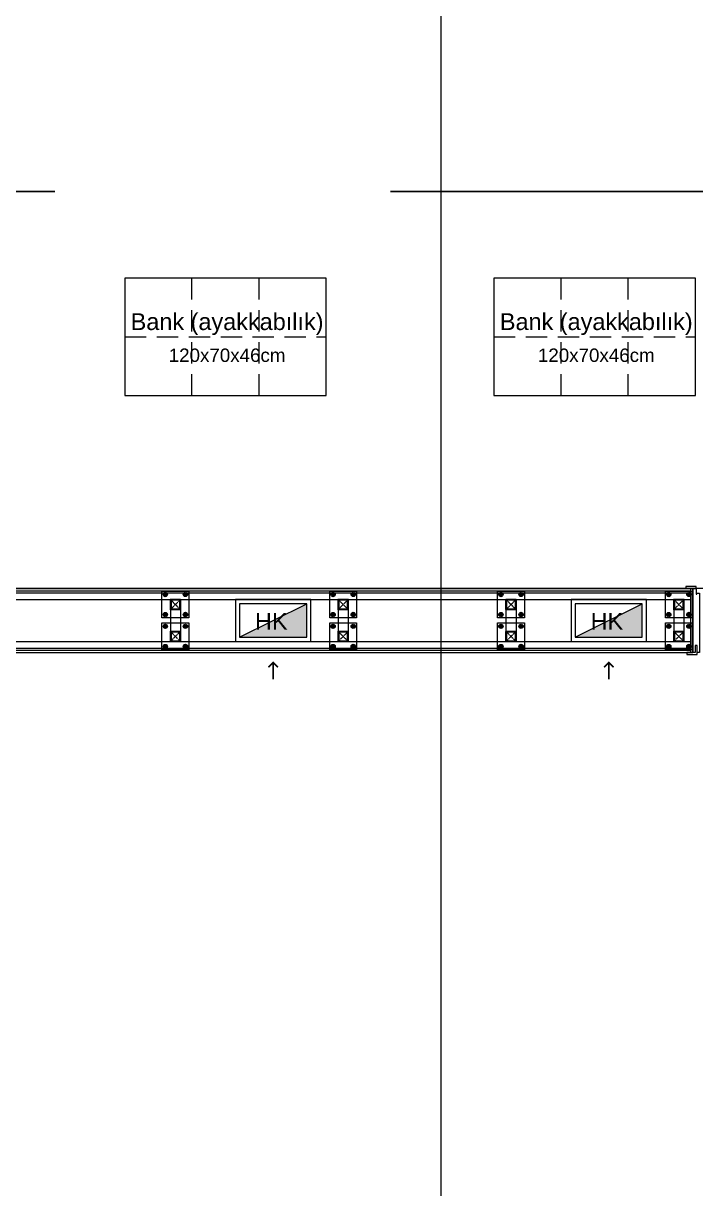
# Model space of a CAD drawing. Header units: centimetres. Extents: x 405464 to 563355, y 50011 to 66875.
# Drawn here: x 508139 to 508540, y 56321 to 57015 of the extents above; entities that cross this region are included whole.
import ezdxf
from ezdxf.enums import TextEntityAlignment as Align

# ---------------------------------------------------------------- set-up
doc = ezdxf.new("R2010")
doc.units = ezdxf.units.CM
for name, pattern in [('CHAIN', [0.3543, 0.2362, -0.0295, 0.0591, -0.0295]), ('DASHDOT', [25.4, 12.7, -6.35, 0, -6.35]), ('DASHED', [4, 2, -2]), ('DASHED2', [9.525, 6.35, -3.175]), ('M00$0$CENTER', [50.8, 31.75, -6.35, 6.35, -6.35])]:
    doc.linetypes.add(name, pattern=pattern)
doc.layers.get('0').update_dxf_attribs({"lineweight": 9})
doc.layers.add('-MH_Ad', color=1, linetype='Continuous', lineweight=9, true_color=0xff0000)
doc.layers.add('DV_alçıpanel_duvar_yeni', color=1, linetype='Continuous', lineweight=20, true_color=0xff0000)
for name, color, linetype, lineweight in [('0-KRCN-MİMARİ-220526', 8, 'Continuous', 9), ('A_Aks', 30, 'DASHDOT', 9), ('D_Profil', 155, 'Continuous', 15), ('G_0.09', 254, 'Continuous', 9), ('M00$0$A_Iskelet', 20, 'Continuous', 25), ('M00$0$D_Merkez', 51, 'M00$0$CENTER', 13), ('M00$0$D_Profil', 155, 'Continuous', 15), ('MH_Alan', 51, 'Continuous', 9), ('TF_Mobilya', 142, 'Continuous', 9)]:
    doc.layers.add(name, color=color, linetype=linetype, lineweight=lineweight)
doc.layers.add('_statik', color=2, linetype='Continuous')
doc.styles.add('MP_KAPI_POZ', font='arial.ttf')
doc.styles.add('Normal', font='arial.ttf')

# ---------------------------------------------------------------- blocks, each defined once
blk = doc.blocks.new('a_aks')
at = {"layer": 'A_Aks', "color": 8, "ltscale": 200}
blk.add_line((4030, 5308.05), (4030, -831.11), dxfattribs=at)
blk = doc.blocks.new('mimari_yeni_durum')
at = {"layer": 'A_Aks', "color": 8}
blk.add_blockref('a_aks', (0, 0), dxfattribs=at)
blk = doc.blocks.new('hazırlık_alanları_yp')
at = {"layer": 'TF_Mobilya', "color": 8, "linetype": 'DASHED2', "ltscale": 2}
for p, q in [((2251.6, 4474), (2251.6, 4544)), ((2291.6, 4474), (2291.6, 4544)), ((2471.6, 4474), (2471.6, 4544)), ((2511.6, 4474), (2511.6, 4544))]:
    blk.add_line(p, q, dxfattribs=at)
at = {"layer": 'TF_Mobilya', "color": 8}
for points in [[(2211.6, 4474), (2331.6, 4474), (2331.6, 4544), (2211.6, 4544)], [(2431.6, 4474), (2551.6, 4474), (2551.6, 4544), (2431.6, 4544)]]:
    blk.add_lwpolyline(points, close=True, dxfattribs=at)
at = {"layer": 'TF_Mobilya', "color": 8, "linetype": 'DASHED2', "ltscale": 2}
for points in [[(2211.6, 4509), (2331.6, 4509)], [(2431.6, 4509), (2551.6, 4509)]]:
    blk.add_lwpolyline(points, dxfattribs=at)
at = {"layer": 'TF_Mobilya', "color": 8, "style": 'MP_KAPI_POZ'}
for s, height, p in [('Bank (ayakkabılık)', 10, (2272.56, 4518.01)), ('Bank (ayakkabılık)', 10, (2492.56, 4518.01)), ('120x70x46cm', 8, (2272.56, 4498.01)), ('120x70x46cm', 8, (2492.56, 4498.01))]:
    blk.add_text(s, height=height, dxfattribs=at).set_placement(p, align=Align.MIDDLE_CENTER)
blk = doc.blocks.new('A$C17b1b0ad')
at = {"layer": 'MH_Alan', "color": 8}
blk.add_lwpolyline([(8656.98, 4416), (2547.5, 4416), (2547.5, 4826)], dxfattribs=at)
blk = doc.blocks.new('statik_temel_kalıp')
at = {"layer": '_statik', "color": 4, "linetype": 'DASHED', "ltscale": 100}
blk.add_line((-10930, -204.5), (-210, -204.5), dxfattribs=at)
blk = doc.blocks.new('*U114')
at = {"ltscale": 40}
blk.add_lwpolyline([(0, 0), (0, 6), (6, 6), (6, 0)], close=True, dxfattribs=at)
at = {"layer": 'M00$0$D_Merkez', "ltscale": 0.015}
for points in [[(0, 0), (6, 6)], [(0, 6), (6, 0)]]:
    blk.add_lwpolyline(points, dxfattribs=at)
at = {"layer": 'M00$0$D_Profil', "ltscale": 40}
blk.add_lwpolyline([(0.4, 0.4), (0.4, 5.6), (5.6, 5.6), (5.6, 0.4)], close=True, dxfattribs=at)
blk = doc.blocks.new('duvarlar')
h = blk.add_hatch(color=8)
h.dxf.hatch_style = 1
h.paths.add_polyline_path([(3950, 4387), (3950, 4407), (3910, 4387)])
h = blk.add_hatch(color=8)
h.dxf.hatch_style = 1
h.paths.add_polyline_path([(4150, 4387), (4150, 4407), (4110, 4387)])
at = {"color": 8}
for points in [[(4182, 4417.2), (4176, 4417.2), (4176, 4416), (4182, 4416)], [(4182.5, 4413.2), (4184, 4413.2), (4184, 4378), (4182.6, 4378), (4182.6, 4382), (4181.4, 4382), (4181.4, 4378), (4180, 4378), (4180, 4416), (4182, 4416), (4182, 4412.7), (4182.5, 4412.7)], [(3863.75, 4398.5), (3863.75, 4414.5), (3879.75, 4414.5), (3879.75, 4398.5)], [(3963.75, 4398.5), (3963.75, 4414.5), (3979.75, 4414.5), (3979.75, 4398.5)], [(4063.75, 4398.5), (4063.75, 4414.5), (4079.75, 4414.5), (4079.75, 4398.5)], [(4163.75, 4398.5), (4163.75, 4414.5), (4179.75, 4414.5), (4179.75, 4398.5)], [(3950, 4387), (3950, 4407), (3910, 4407), (3910, 4387)], [(4150, 4387), (4150, 4407), (4110, 4407), (4110, 4387)], [(3863.75, 4379.5), (3863.75, 4395.5), (3879.75, 4395.5), (3879.75, 4379.5)], [(3963.75, 4379.5), (3963.75, 4395.5), (3979.75, 4395.5), (3979.75, 4379.5)], [(4063.75, 4379.5), (4063.75, 4395.5), (4079.75, 4395.5), (4079.75, 4379.5)], [(4163.75, 4379.5), (4163.75, 4395.5), (4179.75, 4395.5), (4179.75, 4379.5)], [(4181.4, 4378), (4176.6, 4378), (4176.6, 4376.8), (4182.6, 4376.8), (4182.6, 4382), (4181.4, 4382)]]:
    blk.add_lwpolyline(points, close=True, dxfattribs=at)
for points in [[(3910, 4387), (3950, 4407)], [(4110, 4387), (4150, 4407)]]:
    blk.add_lwpolyline(points, dxfattribs=at)
at = {"color": 8, "const_width": 1}
for points in [[(3927.17, 4369.17), (3930, 4372), (3932.83, 4369.17)], [(3930, 4361.94), (3930, 4372)], [(4127.17, 4369.17), (4130, 4372), (4132.83, 4369.17)], [(4130, 4361.94), (4130, 4372)]]:
    blk.add_lwpolyline(points, dxfattribs=at)
at = {"layer": 'D_Profil', "color": 8}
for p, q in [((3064.75, 4409.5), (4178.75, 4409.5)), ((3868.75, 4403.5), (3868.75, 4390.5)), ((3874.75, 4403.5), (3874.75, 4390.5)), ((3968.75, 4403.5), (3968.75, 4390.5)), ((3974.75, 4403.5), (3974.75, 4390.5)), ((4068.75, 4403.5), (4068.75, 4390.5)), ((4074.75, 4403.5), (4074.75, 4390.5)), ((4168.75, 4403.5), (4168.75, 4390.5)), ((4174.75, 4403.5), (4174.75, 4390.5)), ((3064.75, 4384.5), (4178.75, 4384.5))]:
    blk.add_line(p, q, dxfattribs=at)
at = {"layer": 'DV_alçıpanel_duvar_yeni', "color": 8}
for p, q in [((3064.75, 4416), (4180, 4416)), ((4178.75, 4416), (4178.75, 4378)), ((4180, 4416), (4180, 4390)), ((4180, 4416), (4180, 4378)), ((3064.75, 4414.75), (4178.75, 4414.75)), ((3064.75, 4413.5), (4178.75, 4413.5)), ((3063.5, 4378), (4180, 4378)), ((3064.75, 4380.5), (4178.75, 4380.5)), ((3064.75, 4379.25), (4178.75, 4379.25))]:
    blk.add_line(p, q, dxfattribs=at)
at = {"layer": 'G_0.09', "color": 8}
for p, q in [((3865.75, 4413.67), (3864.74, 4413.09)), ((3864.74, 4413.09), (3864.74, 4411.91)), ((3864.74, 4411.91), (3865.75, 4411.33)), ((3866.76, 4413.09), (3865.75, 4413.67)), ((3865.75, 4411.33), (3866.76, 4411.91)), ((3866.76, 4411.91), (3866.76, 4413.09)), ((3876.74, 4413.09), (3877.75, 4413.67)), ((3876.74, 4411.91), (3876.74, 4413.09)), ((3877.75, 4411.33), (3876.74, 4411.91)), ((3877.75, 4413.67), (3878.76, 4413.09)), ((3878.76, 4411.91), (3877.75, 4411.33)), ((3878.76, 4413.09), (3878.76, 4411.91)), ((3965.75, 4413.67), (3964.74, 4413.09)), ((3964.74, 4413.09), (3964.74, 4411.91)), ((3964.74, 4411.91), (3965.75, 4411.33)), ((3966.76, 4413.09), (3965.75, 4413.67)), ((3965.75, 4411.33), (3966.76, 4411.91)), ((3966.76, 4411.91), (3966.76, 4413.09)), ((3976.74, 4413.09), (3977.75, 4413.67)), ((3976.74, 4411.91), (3976.74, 4413.09)), ((3977.75, 4411.33), (3976.74, 4411.91)), ((3977.75, 4413.67), (3978.76, 4413.09)), ((3978.76, 4411.91), (3977.75, 4411.33)), ((3978.76, 4413.09), (3978.76, 4411.91)), ((4065.75, 4413.67), (4064.74, 4413.09)), ((4064.74, 4413.09), (4064.74, 4411.91)), ((4064.74, 4411.91), (4065.75, 4411.33)), ((4066.76, 4413.09), (4065.75, 4413.67)), ((4065.75, 4411.33), (4066.76, 4411.91)), ((4066.76, 4411.91), (4066.76, 4413.09)), ((4076.74, 4413.09), (4077.75, 4413.67)), ((4076.74, 4411.91), (4076.74, 4413.09)), ((4077.75, 4411.33), (4076.74, 4411.91)), ((4077.75, 4413.67), (4078.76, 4413.09)), ((4078.76, 4411.91), (4077.75, 4411.33)), ((4078.76, 4413.09), (4078.76, 4411.91)), ((4165.75, 4413.67), (4164.74, 4413.09)), ((4164.74, 4413.09), (4164.74, 4411.91)), ((4164.74, 4411.91), (4165.75, 4411.33)), ((4166.76, 4413.09), (4165.75, 4413.67)), ((4165.75, 4411.33), (4166.76, 4411.91)), ((4166.76, 4411.91), (4166.76, 4413.09)), ((4176.74, 4413.09), (4177.75, 4413.67)), ((4176.74, 4411.91), (4176.74, 4413.09)), ((4177.75, 4411.33), (4176.74, 4411.91)), ((4177.75, 4413.67), (4178.76, 4413.09)), ((4178.76, 4411.91), (4177.75, 4411.33)), ((4178.76, 4413.09), (4178.76, 4411.91)), ((3864.74, 4401.09), (3865.75, 4401.67)), ((3865.75, 4401.67), (3866.76, 4401.09)), ((3877.75, 4401.67), (3876.74, 4401.09)), ((3878.76, 4401.09), (3877.75, 4401.67)), ((3964.74, 4401.09), (3965.75, 4401.67)), ((3965.75, 4401.67), (3966.76, 4401.09)), ((3977.75, 4401.67), (3976.74, 4401.09)), ((3978.76, 4401.09), (3977.75, 4401.67)), ((4064.74, 4401.09), (4065.75, 4401.67)), ((4065.75, 4401.67), (4066.76, 4401.09)), ((4077.75, 4401.67), (4076.74, 4401.09)), ((4078.76, 4401.09), (4077.75, 4401.67)), ((4164.74, 4401.09), (4165.75, 4401.67)), ((4165.75, 4401.67), (4166.76, 4401.09)), ((4177.75, 4401.67), (4176.74, 4401.09)), ((4178.76, 4401.09), (4177.75, 4401.67)), ((3864.74, 4399.91), (3864.74, 4401.09)), ((3865.75, 4399.33), (3864.74, 4399.91)), ((3865.75, 4394.67), (3864.74, 4394.09)), ((3866.76, 4399.91), (3865.75, 4399.33)), ((3866.76, 4394.09), (3865.75, 4394.67)), ((3866.76, 4401.09), (3866.76, 4399.91)), ((3876.74, 4401.09), (3876.74, 4399.91)), ((3876.74, 4399.91), (3877.75, 4399.33)), ((3876.74, 4394.09), (3877.75, 4394.67)), ((3877.75, 4399.33), (3878.76, 4399.91)), ((3877.75, 4394.67), (3878.76, 4394.09)), ((3878.76, 4399.91), (3878.76, 4401.09)), ((3964.74, 4399.91), (3964.74, 4401.09)), ((3965.75, 4399.33), (3964.74, 4399.91)), ((3965.75, 4394.67), (3964.74, 4394.09)), ((3966.76, 4399.91), (3965.75, 4399.33)), ((3966.76, 4394.09), (3965.75, 4394.67)), ((3966.76, 4401.09), (3966.76, 4399.91)), ((3976.74, 4401.09), (3976.74, 4399.91)), ((3976.74, 4399.91), (3977.75, 4399.33)), ((3976.74, 4394.09), (3977.75, 4394.67)), ((3977.75, 4399.33), (3978.76, 4399.91)), ((3977.75, 4394.67), (3978.76, 4394.09)), ((3978.76, 4399.91), (3978.76, 4401.09)), ((4064.74, 4399.91), (4064.74, 4401.09)), ((4065.75, 4399.33), (4064.74, 4399.91)), ((4065.75, 4394.67), (4064.74, 4394.09)), ((4066.76, 4399.91), (4065.75, 4399.33)), ((4066.76, 4394.09), (4065.75, 4394.67)), ((4066.76, 4401.09), (4066.76, 4399.91)), ((4076.74, 4401.09), (4076.74, 4399.91)), ((4076.74, 4399.91), (4077.75, 4399.33)), ((4076.74, 4394.09), (4077.75, 4394.67)), ((4077.75, 4399.33), (4078.76, 4399.91)), ((4077.75, 4394.67), (4078.76, 4394.09)), ((4078.76, 4399.91), (4078.76, 4401.09)), ((4164.74, 4399.91), (4164.74, 4401.09)), ((4165.75, 4399.33), (4164.74, 4399.91)), ((4165.75, 4394.67), (4164.74, 4394.09)), ((4166.76, 4399.91), (4165.75, 4399.33)), ((4166.76, 4394.09), (4165.75, 4394.67)), ((4166.76, 4401.09), (4166.76, 4399.91)), ((4176.74, 4401.09), (4176.74, 4399.91)), ((4176.74, 4399.91), (4177.75, 4399.33)), ((4176.74, 4394.09), (4177.75, 4394.67)), ((4177.75, 4399.33), (4178.76, 4399.91)), ((4177.75, 4394.67), (4178.76, 4394.09)), ((4178.76, 4399.91), (4178.76, 4401.09)), ((3864.74, 4394.09), (3864.74, 4392.91)), ((3864.74, 4392.91), (3865.75, 4392.33)), ((3865.75, 4392.33), (3866.76, 4392.91)), ((3866.76, 4392.91), (3866.76, 4394.09)), ((3876.74, 4392.91), (3876.74, 4394.09)), ((3877.75, 4392.33), (3876.74, 4392.91)), ((3878.76, 4392.91), (3877.75, 4392.33)), ((3878.76, 4394.09), (3878.76, 4392.91)), ((3964.74, 4394.09), (3964.74, 4392.91)), ((3964.74, 4392.91), (3965.75, 4392.33)), ((3965.75, 4392.33), (3966.76, 4392.91)), ((3966.76, 4392.91), (3966.76, 4394.09)), ((3976.74, 4392.91), (3976.74, 4394.09)), ((3977.75, 4392.33), (3976.74, 4392.91)), ((3978.76, 4392.91), (3977.75, 4392.33)), ((3978.76, 4394.09), (3978.76, 4392.91)), ((4064.74, 4394.09), (4064.74, 4392.91)), ((4064.74, 4392.91), (4065.75, 4392.33)), ((4065.75, 4392.33), (4066.76, 4392.91)), ((4066.76, 4392.91), (4066.76, 4394.09)), ((4076.74, 4392.91), (4076.74, 4394.09)), ((4077.75, 4392.33), (4076.74, 4392.91)), ((4078.76, 4392.91), (4077.75, 4392.33)), ((4078.76, 4394.09), (4078.76, 4392.91)), ((4164.74, 4394.09), (4164.74, 4392.91)), ((4164.74, 4392.91), (4165.75, 4392.33)), ((4165.75, 4392.33), (4166.76, 4392.91)), ((4166.76, 4392.91), (4166.76, 4394.09)), ((4176.74, 4392.91), (4176.74, 4394.09)), ((4177.75, 4392.33), (4176.74, 4392.91)), ((4178.76, 4392.91), (4177.75, 4392.33)), ((4178.76, 4394.09), (4178.76, 4392.91)), ((3864.74, 4382.09), (3865.75, 4382.67)), ((3864.74, 4380.91), (3864.74, 4382.09)), ((3865.75, 4380.33), (3864.74, 4380.91)), ((3865.75, 4382.67), (3866.76, 4382.09)), ((3866.76, 4380.91), (3865.75, 4380.33)), ((3866.76, 4382.09), (3866.76, 4380.91)), ((3877.75, 4382.67), (3876.74, 4382.09)), ((3876.74, 4382.09), (3876.74, 4380.91)), ((3876.74, 4380.91), (3877.75, 4380.33)), ((3878.76, 4382.09), (3877.75, 4382.67)), ((3877.75, 4380.33), (3878.76, 4380.91)), ((3878.76, 4380.91), (3878.76, 4382.09)), ((3964.74, 4382.09), (3965.75, 4382.67)), ((3964.74, 4380.91), (3964.74, 4382.09)), ((3965.75, 4380.33), (3964.74, 4380.91)), ((3965.75, 4382.67), (3966.76, 4382.09)), ((3966.76, 4380.91), (3965.75, 4380.33)), ((3966.76, 4382.09), (3966.76, 4380.91)), ((3977.75, 4382.67), (3976.74, 4382.09)), ((3976.74, 4382.09), (3976.74, 4380.91)), ((3976.74, 4380.91), (3977.75, 4380.33)), ((3978.76, 4382.09), (3977.75, 4382.67)), ((3977.75, 4380.33), (3978.76, 4380.91)), ((3978.76, 4380.91), (3978.76, 4382.09)), ((4064.74, 4382.09), (4065.75, 4382.67)), ((4064.74, 4380.91), (4064.74, 4382.09)), ((4065.75, 4380.33), (4064.74, 4380.91)), ((4065.75, 4382.67), (4066.76, 4382.09)), ((4066.76, 4380.91), (4065.75, 4380.33)), ((4066.76, 4382.09), (4066.76, 4380.91)), ((4077.75, 4382.67), (4076.74, 4382.09)), ((4076.74, 4382.09), (4076.74, 4380.91)), ((4076.74, 4380.91), (4077.75, 4380.33)), ((4078.76, 4382.09), (4077.75, 4382.67)), ((4077.75, 4380.33), (4078.76, 4380.91)), ((4078.76, 4380.91), (4078.76, 4382.09)), ((4164.74, 4382.09), (4165.75, 4382.67)), ((4164.74, 4380.91), (4164.74, 4382.09)), ((4165.75, 4380.33), (4164.74, 4380.91)), ((4165.75, 4382.67), (4166.76, 4382.09)), ((4166.76, 4380.91), (4165.75, 4380.33)), ((4166.76, 4382.09), (4166.76, 4380.91)), ((4177.75, 4382.67), (4176.74, 4382.09)), ((4176.74, 4382.09), (4176.74, 4380.91)), ((4176.74, 4380.91), (4177.75, 4380.33)), ((4178.76, 4382.09), (4177.75, 4382.67)), ((4177.75, 4380.33), (4178.76, 4380.91)), ((4178.76, 4380.91), (4178.76, 4382.09))]:
    blk.add_line(p, q, dxfattribs=at)
at = {"layer": 'G_0.09', "color": 8, "linetype": 'CHAIN', "ltscale": 3}
for p, q in [((3864.74, 4412.5), (3866.76, 4412.5)), ((3865.75, 4411.33), (3865.75, 4413.67)), ((3878.76, 4412.5), (3876.74, 4412.5)), ((3877.75, 4411.33), (3877.75, 4413.67)), ((3964.74, 4412.5), (3966.76, 4412.5)), ((3965.75, 4411.33), (3965.75, 4413.67)), ((3978.76, 4412.5), (3976.74, 4412.5)), ((3977.75, 4411.33), (3977.75, 4413.67)), ((4064.74, 4412.5), (4066.76, 4412.5)), ((4065.75, 4411.33), (4065.75, 4413.67)), ((4078.76, 4412.5), (4076.74, 4412.5)), ((4077.75, 4411.33), (4077.75, 4413.67)), ((4164.74, 4412.5), (4166.76, 4412.5)), ((4165.75, 4411.33), (4165.75, 4413.67)), ((4178.76, 4412.5), (4176.74, 4412.5)), ((4177.75, 4411.33), (4177.75, 4413.67)), ((3865.75, 4401.67), (3865.75, 4399.33)), ((3877.75, 4401.67), (3877.75, 4399.33)), ((3965.75, 4401.67), (3965.75, 4399.33)), ((3977.75, 4401.67), (3977.75, 4399.33)), ((4065.75, 4401.67), (4065.75, 4399.33)), ((4077.75, 4401.67), (4077.75, 4399.33)), ((4165.75, 4401.67), (4165.75, 4399.33)), ((4177.75, 4401.67), (4177.75, 4399.33)), ((3864.74, 4400.5), (3866.76, 4400.5)), ((3865.75, 4392.33), (3865.75, 4394.67)), ((3878.76, 4400.5), (3876.74, 4400.5)), ((3877.75, 4392.33), (3877.75, 4394.67)), ((3964.74, 4400.5), (3966.76, 4400.5)), ((3965.75, 4392.33), (3965.75, 4394.67)), ((3978.76, 4400.5), (3976.74, 4400.5)), ((3977.75, 4392.33), (3977.75, 4394.67)), ((4064.74, 4400.5), (4066.76, 4400.5)), ((4065.75, 4392.33), (4065.75, 4394.67)), ((4078.76, 4400.5), (4076.74, 4400.5)), ((4077.75, 4392.33), (4077.75, 4394.67)), ((4164.74, 4400.5), (4166.76, 4400.5)), ((4165.75, 4392.33), (4165.75, 4394.67)), ((4178.76, 4400.5), (4176.74, 4400.5)), ((4177.75, 4392.33), (4177.75, 4394.67)), ((3864.74, 4393.5), (3866.76, 4393.5)), ((3878.76, 4393.5), (3876.74, 4393.5)), ((3964.74, 4393.5), (3966.76, 4393.5)), ((3978.76, 4393.5), (3976.74, 4393.5)), ((4064.74, 4393.5), (4066.76, 4393.5)), ((4078.76, 4393.5), (4076.74, 4393.5)), ((4164.74, 4393.5), (4166.76, 4393.5)), ((4178.76, 4393.5), (4176.74, 4393.5)), ((3864.74, 4381.5), (3866.76, 4381.5)), ((3865.75, 4382.67), (3865.75, 4380.33)), ((3878.76, 4381.5), (3876.74, 4381.5)), ((3877.75, 4382.67), (3877.75, 4380.33)), ((3964.74, 4381.5), (3966.76, 4381.5)), ((3965.75, 4382.67), (3965.75, 4380.33)), ((3978.76, 4381.5), (3976.74, 4381.5)), ((3977.75, 4382.67), (3977.75, 4380.33)), ((4064.74, 4381.5), (4066.76, 4381.5)), ((4065.75, 4382.67), (4065.75, 4380.33)), ((4078.76, 4381.5), (4076.74, 4381.5)), ((4077.75, 4382.67), (4077.75, 4380.33)), ((4164.74, 4381.5), (4166.76, 4381.5)), ((4165.75, 4382.67), (4165.75, 4380.33)), ((4178.76, 4381.5), (4176.74, 4381.5)), ((4177.75, 4382.67), (4177.75, 4380.33))]:
    blk.add_line(p, q, dxfattribs=at)
at = {"layer": 'G_0.09', "color": 8}
for points in [[(3952.5, 4384.5), (3952.5, 4409.5), (3907.5, 4409.5), (3907.5, 4384.5)], [(4152.5, 4384.5), (4152.5, 4409.5), (4107.5, 4409.5), (4107.5, 4384.5)]]:
    blk.add_lwpolyline(points, close=True, dxfattribs=at)
for centre, radius in [((3865.75, 4412.5), 1.28), ((3865.75, 4412.5), 0.917), ((3865.75, 4412.5), 0.9), ((3865.75, 4412.5), 0.693), ((3865.75, 4412.5), 0.64), ((3865.75, 4412.5), 0.539), ((3877.75, 4412.5), 1.28), ((3877.75, 4412.5), 0.917), ((3877.75, 4412.5), 0.9), ((3877.75, 4412.5), 0.693), ((3877.75, 4412.5), 0.64), ((3877.75, 4412.5), 0.539), ((3965.75, 4412.5), 1.28), ((3965.75, 4412.5), 0.917), ((3965.75, 4412.5), 0.9), ((3965.75, 4412.5), 0.693), ((3965.75, 4412.5), 0.64), ((3965.75, 4412.5), 0.539), ((3977.75, 4412.5), 1.28), ((3977.75, 4412.5), 0.917), ((3977.75, 4412.5), 0.9), ((3977.75, 4412.5), 0.693), ((3977.75, 4412.5), 0.64), ((3977.75, 4412.5), 0.539), ((4065.75, 4412.5), 1.28), ((4065.75, 4412.5), 0.917), ((4065.75, 4412.5), 0.9), ((4065.75, 4412.5), 0.693), ((4065.75, 4412.5), 0.64), ((4065.75, 4412.5), 0.539), ((4077.75, 4412.5), 1.28), ((4077.75, 4412.5), 0.917), ((4077.75, 4412.5), 0.9), ((4077.75, 4412.5), 0.693), ((4077.75, 4412.5), 0.64), ((4077.75, 4412.5), 0.539), ((4165.75, 4412.5), 1.28), ((4165.75, 4412.5), 0.917), ((4165.75, 4412.5), 0.9), ((4165.75, 4412.5), 0.693), ((4165.75, 4412.5), 0.64), ((4165.75, 4412.5), 0.539), ((4177.75, 4412.5), 1.28), ((4177.75, 4412.5), 0.917), ((4177.75, 4412.5), 0.9), ((4177.75, 4412.5), 0.693), ((4177.75, 4412.5), 0.64), ((4177.75, 4412.5), 0.539), ((3865.75, 4400.5), 1.28), ((3877.75, 4400.5), 1.28), ((3965.75, 4400.5), 1.28), ((3977.75, 4400.5), 1.28), ((4065.75, 4400.5), 1.28), ((4077.75, 4400.5), 1.28), ((4165.75, 4400.5), 1.28), ((4177.75, 4400.5), 1.28), ((3865.75, 4393.5), 1.28), ((3865.75, 4400.5), 0.917), ((3865.75, 4400.5), 0.9), ((3865.75, 4400.5), 0.693), ((3865.75, 4400.5), 0.64), ((3865.75, 4400.5), 0.539), ((3877.75, 4393.5), 1.28), ((3877.75, 4400.5), 0.917), ((3877.75, 4400.5), 0.9), ((3877.75, 4400.5), 0.693), ((3877.75, 4400.5), 0.64), ((3877.75, 4400.5), 0.539), ((3965.75, 4393.5), 1.28), ((3965.75, 4400.5), 0.917), ((3965.75, 4400.5), 0.9), ((3965.75, 4400.5), 0.693), ((3965.75, 4400.5), 0.64), ((3965.75, 4400.5), 0.539), ((3977.75, 4393.5), 1.28), ((3977.75, 4400.5), 0.917), ((3977.75, 4400.5), 0.9), ((3977.75, 4400.5), 0.693), ((3977.75, 4400.5), 0.64), ((3977.75, 4400.5), 0.539), ((4065.75, 4393.5), 1.28), ((4065.75, 4400.5), 0.917), ((4065.75, 4400.5), 0.9), ((4065.75, 4400.5), 0.693), ((4065.75, 4400.5), 0.64), ((4065.75, 4400.5), 0.539), ((4077.75, 4393.5), 1.28), ((4077.75, 4400.5), 0.917), ((4077.75, 4400.5), 0.9), ((4077.75, 4400.5), 0.693), ((4077.75, 4400.5), 0.64), ((4077.75, 4400.5), 0.539), ((4165.75, 4393.5), 1.28), ((4165.75, 4400.5), 0.917), ((4165.75, 4400.5), 0.9), ((4165.75, 4400.5), 0.693), ((4165.75, 4400.5), 0.64), ((4165.75, 4400.5), 0.539), ((4177.75, 4393.5), 1.28), ((4177.75, 4400.5), 0.917), ((4177.75, 4400.5), 0.9), ((4177.75, 4400.5), 0.693), ((4177.75, 4400.5), 0.64), ((4177.75, 4400.5), 0.539), ((3865.75, 4393.5), 0.917), ((3865.75, 4393.5), 0.9), ((3865.75, 4393.5), 0.693), ((3865.75, 4393.5), 0.64), ((3865.75, 4393.5), 0.539), ((3877.75, 4393.5), 0.917), ((3877.75, 4393.5), 0.9), ((3877.75, 4393.5), 0.693), ((3877.75, 4393.5), 0.64), ((3877.75, 4393.5), 0.539), ((3965.75, 4393.5), 0.917), ((3965.75, 4393.5), 0.9), ((3965.75, 4393.5), 0.693), ((3965.75, 4393.5), 0.64), ((3965.75, 4393.5), 0.539), ((3977.75, 4393.5), 0.917), ((3977.75, 4393.5), 0.9), ((3977.75, 4393.5), 0.693), ((3977.75, 4393.5), 0.64), ((3977.75, 4393.5), 0.539), ((4065.75, 4393.5), 0.917), ((4065.75, 4393.5), 0.9), ((4065.75, 4393.5), 0.693), ((4065.75, 4393.5), 0.64), ((4065.75, 4393.5), 0.539), ((4077.75, 4393.5), 0.917), ((4077.75, 4393.5), 0.9), ((4077.75, 4393.5), 0.693), ((4077.75, 4393.5), 0.64), ((4077.75, 4393.5), 0.539), ((4165.75, 4393.5), 0.917), ((4165.75, 4393.5), 0.9), ((4165.75, 4393.5), 0.693), ((4165.75, 4393.5), 0.64), ((4165.75, 4393.5), 0.539), ((4177.75, 4393.5), 0.917), ((4177.75, 4393.5), 0.9), ((4177.75, 4393.5), 0.693), ((4177.75, 4393.5), 0.64), ((4177.75, 4393.5), 0.539), ((3865.75, 4381.5), 1.28), ((3865.75, 4381.5), 0.917), ((3865.75, 4381.5), 0.9), ((3865.75, 4381.5), 0.693), ((3865.75, 4381.5), 0.64), ((3865.75, 4381.5), 0.539), ((3877.75, 4381.5), 1.28), ((3877.75, 4381.5), 0.917), ((3877.75, 4381.5), 0.9), ((3877.75, 4381.5), 0.693), ((3877.75, 4381.5), 0.64), ((3877.75, 4381.5), 0.539), ((3965.75, 4381.5), 1.28), ((3965.75, 4381.5), 0.917), ((3965.75, 4381.5), 0.9), ((3965.75, 4381.5), 0.693), ((3965.75, 4381.5), 0.64), ((3965.75, 4381.5), 0.539), ((3977.75, 4381.5), 1.28), ((3977.75, 4381.5), 0.917), ((3977.75, 4381.5), 0.9), ((3977.75, 4381.5), 0.693), ((3977.75, 4381.5), 0.64), ((3977.75, 4381.5), 0.539), ((4065.75, 4381.5), 1.28), ((4065.75, 4381.5), 0.917), ((4065.75, 4381.5), 0.9), ((4065.75, 4381.5), 0.693), ((4065.75, 4381.5), 0.64), ((4065.75, 4381.5), 0.539), ((4077.75, 4381.5), 1.28), ((4077.75, 4381.5), 0.917), ((4077.75, 4381.5), 0.9), ((4077.75, 4381.5), 0.693), ((4077.75, 4381.5), 0.64), ((4077.75, 4381.5), 0.539), ((4165.75, 4381.5), 1.28), ((4165.75, 4381.5), 0.917), ((4165.75, 4381.5), 0.9), ((4165.75, 4381.5), 0.693), ((4165.75, 4381.5), 0.64), ((4165.75, 4381.5), 0.539), ((4177.75, 4381.5), 1.28), ((4177.75, 4381.5), 0.917), ((4177.75, 4381.5), 0.9), ((4177.75, 4381.5), 0.693), ((4177.75, 4381.5), 0.64), ((4177.75, 4381.5), 0.539)]:
    blk.add_circle(centre, radius, dxfattribs=at)
at = {"layer": 'G_0.09', "color": 8, "linetype": 'Continuous'}
for centre, start, end in [((3865.75, 4412.5), 18, 198), ((3865.75, 4412.5), 18, 198), ((3865.75, 4412.5), 198, 18), ((3865.75, 4412.5), 198, 18), ((3877.75, 4412.5), 162, 342), ((3877.75, 4412.5), 162, 342), ((3877.75, 4412.5), 342, 162), ((3877.75, 4412.5), 342, 162), ((3965.75, 4412.5), 18, 198), ((3965.75, 4412.5), 18, 198), ((3965.75, 4412.5), 198, 18), ((3965.75, 4412.5), 198, 18), ((3977.75, 4412.5), 162, 342), ((3977.75, 4412.5), 162, 342), ((3977.75, 4412.5), 342, 162), ((3977.75, 4412.5), 342, 162), ((4065.75, 4412.5), 18, 198), ((4065.75, 4412.5), 18, 198), ((4065.75, 4412.5), 198, 18), ((4065.75, 4412.5), 198, 18), ((4077.75, 4412.5), 162, 342), ((4077.75, 4412.5), 162, 342), ((4077.75, 4412.5), 342, 162), ((4077.75, 4412.5), 342, 162), ((4165.75, 4412.5), 18, 198), ((4165.75, 4412.5), 18, 198), ((4165.75, 4412.5), 198, 18), ((4165.75, 4412.5), 198, 18), ((4177.75, 4412.5), 162, 342), ((4177.75, 4412.5), 162, 342), ((4177.75, 4412.5), 342, 162), ((4177.75, 4412.5), 342, 162), ((3865.75, 4400.5), 162, 342), ((3865.75, 4400.5), 162, 342), ((3865.75, 4400.5), 342, 162), ((3865.75, 4400.5), 342, 162), ((3877.75, 4400.5), 18, 198), ((3877.75, 4400.5), 18, 198), ((3877.75, 4400.5), 198, 18), ((3877.75, 4400.5), 198, 18), ((3965.75, 4400.5), 162, 342), ((3965.75, 4400.5), 162, 342), ((3965.75, 4400.5), 342, 162), ((3965.75, 4400.5), 342, 162), ((3977.75, 4400.5), 18, 198), ((3977.75, 4400.5), 18, 198), ((3977.75, 4400.5), 198, 18), ((3977.75, 4400.5), 198, 18), ((4065.75, 4400.5), 162, 342), ((4065.75, 4400.5), 162, 342), ((4065.75, 4400.5), 342, 162), ((4065.75, 4400.5), 342, 162), ((4077.75, 4400.5), 18, 198), ((4077.75, 4400.5), 18, 198), ((4077.75, 4400.5), 198, 18), ((4077.75, 4400.5), 198, 18), ((4165.75, 4400.5), 162, 342), ((4165.75, 4400.5), 162, 342), ((4165.75, 4400.5), 342, 162), ((4165.75, 4400.5), 342, 162), ((4177.75, 4400.5), 18, 198), ((4177.75, 4400.5), 18, 198), ((4177.75, 4400.5), 198, 18), ((4177.75, 4400.5), 198, 18), ((3865.75, 4393.5), 18, 198), ((3865.75, 4393.5), 18, 198), ((3865.75, 4393.5), 198, 18), ((3865.75, 4393.5), 198, 18), ((3877.75, 4393.5), 162, 342), ((3877.75, 4393.5), 162, 342), ((3877.75, 4393.5), 342, 162), ((3877.75, 4393.5), 342, 162), ((3965.75, 4393.5), 18, 198), ((3965.75, 4393.5), 18, 198), ((3965.75, 4393.5), 198, 18), ((3965.75, 4393.5), 198, 18), ((3977.75, 4393.5), 162, 342), ((3977.75, 4393.5), 162, 342), ((3977.75, 4393.5), 342, 162), ((3977.75, 4393.5), 342, 162), ((4065.75, 4393.5), 18, 198), ((4065.75, 4393.5), 18, 198), ((4065.75, 4393.5), 198, 18), ((4065.75, 4393.5), 198, 18), ((4077.75, 4393.5), 162, 342), ((4077.75, 4393.5), 162, 342), ((4077.75, 4393.5), 342, 162), ((4077.75, 4393.5), 342, 162), ((4165.75, 4393.5), 18, 198), ((4165.75, 4393.5), 18, 198), ((4165.75, 4393.5), 198, 18), ((4165.75, 4393.5), 198, 18), ((4177.75, 4393.5), 162, 342), ((4177.75, 4393.5), 162, 342), ((4177.75, 4393.5), 342, 162), ((4177.75, 4393.5), 342, 162), ((3865.75, 4381.5), 162, 342), ((3865.75, 4381.5), 162, 342), ((3865.75, 4381.5), 342, 162), ((3865.75, 4381.5), 342, 162), ((3877.75, 4381.5), 18, 198), ((3877.75, 4381.5), 18, 198), ((3877.75, 4381.5), 198, 18), ((3877.75, 4381.5), 198, 18), ((3965.75, 4381.5), 162, 342), ((3965.75, 4381.5), 162, 342), ((3965.75, 4381.5), 342, 162), ((3965.75, 4381.5), 342, 162), ((3977.75, 4381.5), 18, 198), ((3977.75, 4381.5), 18, 198), ((3977.75, 4381.5), 198, 18), ((3977.75, 4381.5), 198, 18), ((4065.75, 4381.5), 162, 342), ((4065.75, 4381.5), 162, 342), ((4065.75, 4381.5), 342, 162), ((4065.75, 4381.5), 342, 162), ((4077.75, 4381.5), 18, 198), ((4077.75, 4381.5), 18, 198), ((4077.75, 4381.5), 198, 18), ((4077.75, 4381.5), 198, 18), ((4165.75, 4381.5), 162, 342), ((4165.75, 4381.5), 162, 342), ((4165.75, 4381.5), 342, 162), ((4165.75, 4381.5), 342, 162), ((4177.75, 4381.5), 18, 198), ((4177.75, 4381.5), 18, 198), ((4177.75, 4381.5), 198, 18), ((4177.75, 4381.5), 198, 18)]:
    blk.add_arc(centre, 0.72, start, end, dxfattribs=at)
at = {"layer": 'G_0.09', "color": 8}
for centre, start, end in [((3865.75, 4412.5), 260, 170), ((3877.75, 4412.5), 10, 280), ((3965.75, 4412.5), 260, 170), ((3977.75, 4412.5), 10, 280), ((4065.75, 4412.5), 260, 170), ((4077.75, 4412.5), 10, 280), ((4165.75, 4412.5), 260, 170), ((4177.75, 4412.5), 10, 280), ((3865.75, 4400.5), 190, 100), ((3877.75, 4400.5), 80, 350), ((3965.75, 4400.5), 190, 100), ((3977.75, 4400.5), 80, 350), ((4065.75, 4400.5), 190, 100), ((4077.75, 4400.5), 80, 350), ((4165.75, 4400.5), 190, 100), ((4177.75, 4400.5), 80, 350), ((3865.75, 4393.5), 260, 170), ((3877.75, 4393.5), 10, 280), ((3965.75, 4393.5), 260, 170), ((3977.75, 4393.5), 10, 280), ((4065.75, 4393.5), 260, 170), ((4077.75, 4393.5), 10, 280), ((4165.75, 4393.5), 260, 170), ((4177.75, 4393.5), 10, 280), ((3865.75, 4381.5), 190, 100), ((3877.75, 4381.5), 80, 350), ((3965.75, 4381.5), 190, 100), ((3977.75, 4381.5), 80, 350), ((4065.75, 4381.5), 190, 100), ((4077.75, 4381.5), 80, 350), ((4165.75, 4381.5), 190, 100), ((4177.75, 4381.5), 80, 350)]:
    blk.add_arc(centre, 0.64, start, end, dxfattribs=at)
at = {"layer": 'M00$0$A_Iskelet', "color": 8, "xscale": -1}
for p in [(3874.75, 4403.5), (3974.75, 4403.5), (4074.75, 4403.5), (4174.75, 4403.5), (3874.75, 4384.5), (3974.75, 4384.5), (4074.75, 4384.5), (4174.75, 4384.5)]:
    blk.add_blockref('*U114', p, dxfattribs=at)
at = {"color": 8, "style": 'Normal'}
for p in [(3919.19, 4391.54), (4119.19, 4391.54)]:
    blk.add_text('HK', height=10, dxfattribs=at).set_placement(p)
blk = doc.blocks.new('A$C9e52caec')
at = {"layer": '-MH_Ad', "color": 8}
blk.add_blockref('A$C17b1b0ad', (0, 0), dxfattribs=at)
at = {"color": 8}
for name, p in [('mimari_yeni_durum', (0, 0)), ('hazırlık_alanları_yp', (1630, 57))]:
    blk.add_blockref(name, p, dxfattribs=at)
at = {"layer": '_statik'}
blk.add_blockref('statik_temel_kalıp', (12530, 4857), dxfattribs=at)
blk.add_blockref('duvarlar', (0, 0))

msp = doc.modelspace()

# ---------------------------------------------------------------- block references
at = {"layer": '0-KRCN-MİMARİ-220526', "rotation": 359.999999999997}
msp.add_blockref('A$C9e52caec', (504358.27, 52262.37, 74), dxfattribs=at)

doc.saveas('drawing.dxf')
